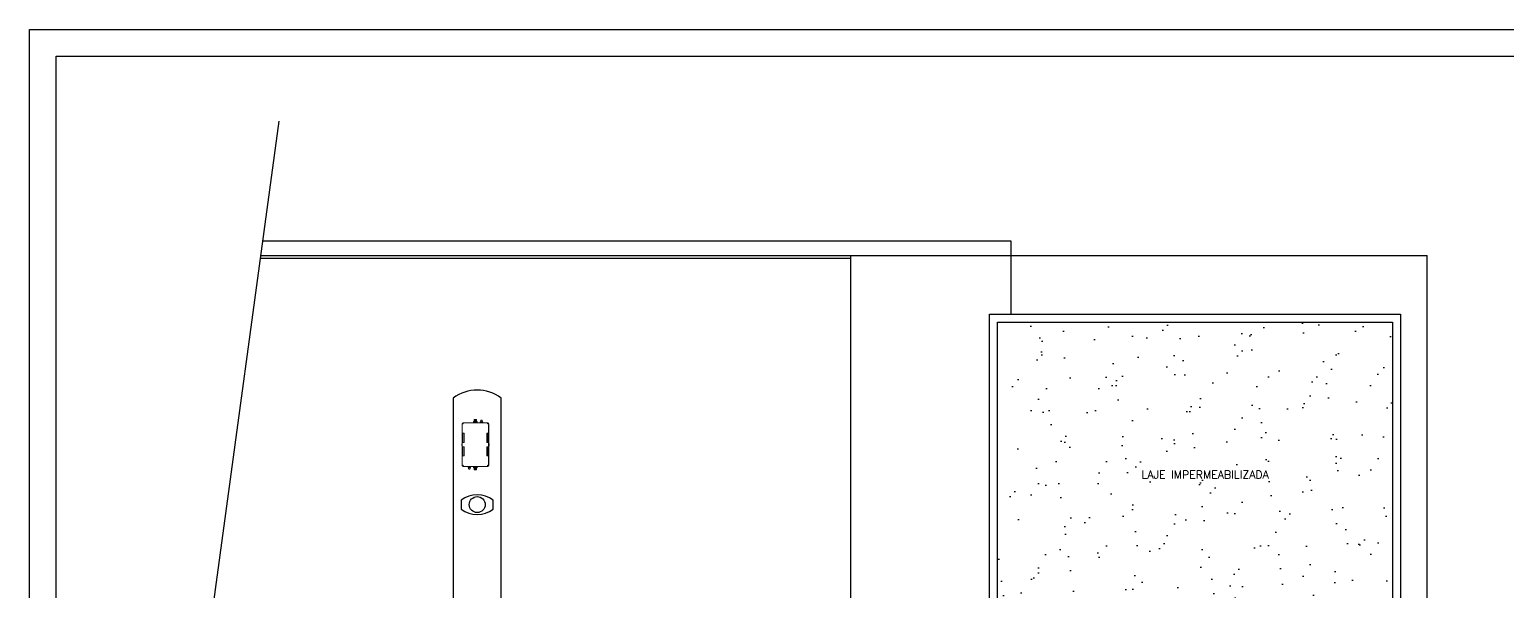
# Model space of a CAD drawing. Header units: millimetres. Extents: x 1111 to 1959, y -391 to -319.
# Drawn here: x 1748.13 to 1789.68, y -362.3 to -346.49 of the extents above; entities that cross this region are included whole.
import ezdxf

# ---------------------------------------------------------------- set-up
doc = ezdxf.new("R2010")
doc.units = ezdxf.units.MM
for name, color, linetype in [('08', 8, 'Continuous'), ('ARQ-PENA-FINA-CINZA', 8, 'Continuous'), ('CERCAD-1', 1, 'Continuous'), ('CERCAD-2', 7, 'Continuous')]:
    doc.layers.add(name, color=color, linetype=linetype)
doc.styles.add('ROMANS', font='romans')

# ---------------------------------------------------------------- blocks, each defined once
blk = doc.blocks.new('BOMBA SUPERIOR')
at = {"layer": 'ARQ-PENA-FINA-CINZA', "lineweight": 5}
for p, q in [((807.295, 415.988), (807.296, 415.994)), ((807.296, 415.994), (807.3, 415.998)), ((807.3, 415.998), (807.304, 416.002)), ((807.304, 416.002), (807.31, 416.003)), ((807.31, 416.003), (807.327, 416.003)), ((807.327, 416.013), (807.327, 415.964)), ((807.346, 416.013), (807.327, 416.013)), ((807.347, 416.101), (807.346, 416.098)), ((807.346, 416.098), (807.346, 416.094)), ((807.346, 416.094), (807.346, 415.654)), ((807.346, 416.083), (807.346, 416.084)), ((807.346, 416.084), (807.348, 416.084)), ((807.347, 416.083), (807.346, 416.083)), ((807.346, 415.964), (807.346, 416.013)), ((807.348, 416.105), (807.347, 416.103)), ((807.347, 416.103), (807.347, 416.102)), ((807.347, 416.102), (807.347, 416.101)), ((807.349, 416.108), (807.348, 416.105)), ((807.348, 416.084), (807.348, 415.664)), ((807.35, 416.109), (807.349, 416.108)), ((807.351, 416.11), (807.35, 416.109)), ((807.353, 416.112), (807.351, 416.11)), ((807.354, 416.114), (807.353, 416.112)), ((807.355, 416.115), (807.354, 416.114)), ((807.356, 416.116), (807.355, 416.115)), ((807.358, 416.118), (807.356, 416.116)), ((807.36, 416.119), (807.358, 416.118)), ((807.361, 416.12), (807.36, 416.119)), ((807.361, 416.109), (807.36, 416.107)), ((807.36, 416.107), (807.361, 416.104)), ((807.362, 416.12), (807.361, 416.12)), ((807.363, 416.11), (807.361, 416.109)), ((807.361, 416.106), (807.361, 416.107)), ((807.361, 416.107), (807.363, 416.107)), ((807.361, 416.106), (807.361, 416.107)), ((807.363, 416.106), (807.361, 416.106)), ((807.361, 416.104), (807.363, 416.103)), ((807.364, 416.122), (807.362, 416.12)), ((807.365, 416.109), (807.363, 416.11)), ((807.364, 416.109), (807.363, 416.109)), ((807.363, 416.109), (807.363, 416.109)), ((807.363, 416.107), (807.363, 416.109)), ((807.363, 416.109), (807.364, 416.109)), ((807.363, 416.105), (807.363, 416.106)), ((807.363, 416.105), (807.363, 416.105)), ((807.363, 416.105), (807.364, 416.105)), ((807.364, 416.105), (807.363, 416.105)), ((807.363, 416.103), (807.365, 416.104)), ((807.367, 416.123), (807.364, 416.122)), ((807.364, 416.109), (807.364, 416.109)), ((807.364, 416.109), (807.364, 416.107)), ((807.364, 416.107), (807.365, 416.107)), ((807.365, 416.106), (807.364, 416.106)), ((807.364, 416.106), (807.364, 416.105)), ((807.364, 416.105), (807.364, 416.105)), ((807.367, 416.107), (807.365, 416.109)), ((807.365, 416.104), (807.367, 416.107)), ((807.365, 416.107), (807.365, 416.106)), ((807.365, 416.107), (807.365, 416.106)), ((807.368, 416.123), (807.367, 416.123)), ((807.372, 416.123), (807.368, 416.123)), ((807.375, 416.124), (807.372, 416.123)), ((807.376, 416.124), (807.375, 416.124)), ((807.386, 416.124), (807.376, 416.124)), ((807.386, 416.122), (808.126, 416.122)), ((807.387, 416.124), (808.125, 416.124)), ((807.715, 416.107), (807.543, 416.107)), ((807.543, 416.107), (807.543, 416.084)), ((807.543, 416.084), (807.715, 416.084)), ((807.715, 416.084), (807.715, 416.107)), ((807.742, 416.125), (807.745, 416.128)), ((807.742, 416.124), (807.745, 416.127)), ((807.743, 416.125), (807.742, 416.125)), ((807.742, 416.125), (807.742, 416.124)), ((807.745, 416.128), (807.767, 416.128)), ((807.745, 416.127), (807.767, 416.127)), ((807.767, 416.128), (807.77, 416.125)), ((807.767, 416.127), (807.77, 416.124)), ((807.77, 416.125), (807.769, 416.125)), ((807.77, 416.124), (807.77, 416.125)), ((807.968, 416.107), (807.797, 416.107)), ((807.797, 416.107), (807.797, 416.084)), ((807.797, 416.084), (807.968, 416.084)), ((807.968, 416.084), (807.968, 416.107)), ((808.136, 416.124), (808.126, 416.124)), ((808.137, 416.124), (808.136, 416.124)), ((808.14, 416.123), (808.137, 416.124)), ((808.143, 416.123), (808.14, 416.123)), ((808.144, 416.123), (808.143, 416.123)), ((808.147, 416.122), (808.144, 416.123)), ((808.146, 416.109), (808.145, 416.107)), ((808.145, 416.107), (808.146, 416.104)), ((808.149, 416.11), (808.146, 416.109)), ((808.146, 416.104), (808.149, 416.103)), ((808.15, 416.12), (808.147, 416.122)), ((808.148, 416.107), (808.147, 416.107)), ((808.147, 416.107), (808.147, 416.106)), ((808.147, 416.106), (808.147, 416.107)), ((808.147, 416.106), (808.148, 416.106)), ((808.149, 416.109), (808.148, 416.109)), ((808.148, 416.109), (808.148, 416.109)), ((808.148, 416.109), (808.148, 416.107)), ((808.148, 416.109), (808.149, 416.109)), ((808.148, 416.106), (808.148, 416.105)), ((808.148, 416.105), (808.148, 416.105)), ((808.148, 416.105), (808.149, 416.105)), ((808.149, 416.105), (808.148, 416.105)), ((808.151, 416.109), (808.149, 416.11)), ((808.15, 416.109), (808.149, 416.109)), ((808.149, 416.109), (808.149, 416.107)), ((808.149, 416.107), (808.15, 416.107)), ((808.15, 416.106), (808.149, 416.106)), ((808.149, 416.106), (808.149, 416.105)), ((808.149, 416.105), (808.15, 416.105)), ((808.149, 416.103), (808.151, 416.104)), ((808.151, 416.12), (808.15, 416.12)), ((808.15, 416.106), (808.15, 416.107)), ((808.15, 416.107), (808.15, 416.106)), ((808.152, 416.119), (808.151, 416.12)), ((808.152, 416.107), (808.151, 416.109)), ((808.151, 416.104), (808.152, 416.107)), ((808.154, 416.118), (808.152, 416.119)), ((808.156, 416.116), (808.154, 416.118)), ((808.157, 416.115), (808.156, 416.116)), ((808.158, 416.114), (808.157, 416.115)), ((808.159, 416.112), (808.158, 416.114)), ((808.161, 416.11), (808.159, 416.112)), ((808.162, 416.109), (808.161, 416.11)), ((808.162, 416.108), (808.162, 416.109)), ((808.163, 416.105), (808.162, 416.108)), ((808.164, 416.103), (808.163, 416.105)), ((808.165, 416.102), (808.164, 416.103)), ((808.164, 415.664), (808.164, 416.084)), ((808.164, 416.084), (808.166, 416.084)), ((808.165, 416.101), (808.165, 416.102)), ((808.165, 416.098), (808.165, 416.101)), ((808.165, 416.095), (808.165, 416.098)), ((808.166, 416.094), (808.165, 416.095)), ((808.165, 416.084), (808.165, 416.083)), ((808.165, 416.083), (808.166, 416.083)), ((808.166, 415.654), (808.166, 416.094)), ((807.283, 415.897), (807.282, 415.896)), ((807.282, 415.896), (807.282, 415.852)), ((807.283, 415.895), (807.282, 415.896)), ((807.282, 415.876), (807.283, 415.877)), ((807.282, 415.872), (807.283, 415.87)), ((807.282, 415.852), (807.283, 415.853)), ((807.282, 415.852), (807.283, 415.851)), ((807.32, 415.895), (807.283, 415.897)), ((807.283, 415.897), (807.283, 415.897)), ((807.32, 415.893), (807.283, 415.895)), ((807.283, 415.895), (807.283, 415.895)), ((807.283, 415.877), (807.283, 415.877)), ((807.283, 415.877), (807.31, 415.877)), ((807.283, 415.87), (807.283, 415.87)), ((807.283, 415.87), (807.31, 415.87)), ((807.283, 415.853), (807.32, 415.855)), ((807.283, 415.853), (807.283, 415.853)), ((807.283, 415.851), (807.32, 415.852)), ((807.283, 415.851), (807.283, 415.851)), ((807.296, 415.982), (807.295, 415.988)), ((807.295, 415.874), (807.295, 415.875)), ((807.295, 415.875), (807.311, 415.875)), ((807.295, 415.873), (807.295, 415.874)), ((807.311, 415.873), (807.295, 415.873)), ((807.295, 415.873), (807.295, 415.873)), ((807.295, 415.873), (807.295, 415.873)), ((807.3, 415.978), (807.296, 415.982)), ((807.304, 415.974), (807.3, 415.978)), ((807.31, 415.973), (807.304, 415.974)), ((807.327, 415.973), (807.31, 415.973)), ((807.321, 415.88), (807.312, 415.879)), ((807.312, 415.879), (807.312, 415.869)), ((807.312, 415.869), (807.312, 415.879)), ((807.312, 415.878), (807.312, 415.878)), ((807.312, 415.878), (807.312, 415.877)), ((807.312, 415.875), (807.312, 415.874)), ((807.312, 415.873), (807.312, 415.873)), ((807.312, 415.87), (807.312, 415.87)), ((807.312, 415.87), (807.312, 415.869)), ((807.312, 415.869), (807.313, 415.869)), ((807.321, 415.867), (807.312, 415.869)), ((807.321, 415.907), (807.32, 415.906)), ((807.32, 415.906), (807.321, 415.906)), ((807.32, 415.906), (807.32, 415.89)), ((807.32, 415.904), (807.32, 415.903)), ((807.321, 415.903), (807.32, 415.903)), ((807.32, 415.903), (807.321, 415.903)), ((807.321, 415.895), (807.32, 415.895)), ((807.32, 415.895), (807.321, 415.895)), ((807.32, 415.89), (807.321, 415.89)), ((807.321, 415.859), (807.32, 415.859)), ((807.32, 415.859), (807.32, 415.842)), ((807.32, 415.852), (807.32, 415.853)), ((807.32, 415.853), (807.321, 415.853)), ((807.321, 415.852), (807.32, 415.852)), ((807.321, 415.845), (807.32, 415.844)), ((807.32, 415.844), (807.321, 415.844)), ((807.32, 415.842), (807.32, 415.841)), ((807.32, 415.841), (807.321, 415.841)), ((807.323, 415.907), (807.321, 415.907)), ((807.321, 415.907), (807.321, 415.907)), ((807.321, 415.903), (807.321, 415.903)), ((807.321, 415.899), (807.322, 415.901)), ((807.321, 415.897), (807.321, 415.899)), ((807.321, 415.892), (807.321, 415.897)), ((807.321, 415.896), (807.321, 415.895)), ((807.321, 415.856), (807.321, 415.892)), ((807.321, 415.851), (807.321, 415.856)), ((807.321, 415.848), (807.321, 415.851)), ((807.322, 415.846), (807.321, 415.848)), ((807.321, 415.841), (807.321, 415.84)), ((807.321, 415.84), (807.322, 415.84)), ((807.322, 415.907), (807.342, 415.907)), ((807.322, 415.903), (807.323, 415.905)), ((807.322, 415.901), (807.322, 415.903)), ((807.322, 415.844), (807.322, 415.846)), ((807.323, 415.843), (807.322, 415.844)), ((807.342, 415.84), (807.322, 415.84)), ((807.322, 415.84), (807.323, 415.84)), ((807.323, 415.905), (807.324, 415.906)), ((807.323, 415.905), (807.323, 415.905)), ((807.323, 415.842), (807.323, 415.843)), ((807.324, 415.842), (807.323, 415.842)), ((807.324, 415.906), (807.342, 415.906)), ((807.342, 415.841), (807.324, 415.842)), ((807.327, 415.964), (807.346, 415.964)), ((807.346, 415.91), (807.338, 415.91)), ((807.338, 415.91), (807.338, 415.837)), ((807.338, 415.837), (807.346, 415.837)), ((807.343, 415.909), (807.342, 415.908)), ((807.342, 415.908), (807.342, 415.839)), ((807.342, 415.907), (807.342, 415.907)), ((807.342, 415.907), (807.342, 415.907)), ((807.342, 415.906), (807.342, 415.907)), ((807.342, 415.906), (807.342, 415.906)), ((807.342, 415.841), (807.342, 415.841)), ((807.342, 415.84), (807.342, 415.84)), ((807.342, 415.839), (807.342, 415.839)), ((807.342, 415.839), (807.343, 415.839)), ((807.344, 415.909), (807.343, 415.909)), ((807.343, 415.839), (807.344, 415.839)), ((807.344, 415.839), (807.344, 415.909)), ((807.344, 415.909), (807.346, 415.909)), ((807.344, 415.839), (807.346, 415.839)), ((807.346, 415.822), (807.346, 415.925)), ((807.346, 415.837), (807.346, 415.91)), ((807.346, 415.839), (807.346, 415.909)), ((807.346, 415.909), (807.346, 415.839)), ((807.346, 415.839), (807.346, 415.839)), ((808.166, 415.822), (808.166, 415.925)), ((808.166, 415.837), (808.166, 415.91)), ((808.166, 415.91), (808.173, 415.91)), ((808.166, 415.839), (808.166, 415.909)), ((808.166, 415.909), (808.166, 415.839)), ((808.167, 415.909), (808.166, 415.909)), ((808.167, 415.839), (808.166, 415.839)), ((808.166, 415.839), (808.166, 415.839)), ((808.173, 415.837), (808.166, 415.837)), ((808.184, 415.784), (808.166, 415.784)), ((808.166, 415.784), (808.166, 415.734)), ((808.166, 415.734), (808.184, 415.734)), ((808.167, 415.909), (808.168, 415.909)), ((808.167, 415.839), (808.167, 415.909)), ((808.168, 415.839), (808.167, 415.839)), ((808.168, 415.909), (808.169, 415.908)), ((808.169, 415.839), (808.168, 415.839)), ((808.169, 415.908), (808.169, 415.839)), ((808.17, 415.907), (808.169, 415.907)), ((808.169, 415.906), (808.169, 415.907)), ((808.17, 415.906), (808.169, 415.906)), ((808.169, 415.841), (808.17, 415.841)), ((808.169, 415.84), (808.17, 415.84)), ((808.169, 415.839), (808.169, 415.839)), ((808.19, 415.907), (808.17, 415.907)), ((808.17, 415.907), (808.17, 415.907)), ((808.188, 415.906), (808.17, 415.906)), ((808.17, 415.841), (808.188, 415.842)), ((808.17, 415.84), (808.19, 415.84)), ((808.173, 415.91), (808.173, 415.837)), ((808.184, 415.734), (808.184, 415.784)), ((808.184, 415.774), (808.201, 415.774)), ((808.201, 415.745), (808.184, 415.745)), ((808.188, 415.907), (808.19, 415.907)), ((808.188, 415.905), (808.188, 415.906)), ((808.189, 415.905), (808.188, 415.905)), ((808.188, 415.842), (808.189, 415.843)), ((808.188, 415.842), (808.188, 415.842)), ((808.19, 415.84), (808.188, 415.84)), ((808.19, 415.903), (808.189, 415.905)), ((808.189, 415.844), (808.19, 415.846)), ((808.189, 415.843), (808.189, 415.844)), ((808.19, 415.907), (808.191, 415.907)), ((808.19, 415.901), (808.19, 415.903)), ((808.19, 415.899), (808.19, 415.901)), ((808.191, 415.897), (808.19, 415.899)), ((808.19, 415.848), (808.191, 415.851)), ((808.19, 415.846), (808.19, 415.848)), ((808.191, 415.841), (808.19, 415.84)), ((808.19, 415.84), (808.19, 415.84)), ((808.191, 415.907), (808.192, 415.906)), ((808.191, 415.903), (808.192, 415.903)), ((808.192, 415.903), (808.191, 415.903)), ((808.191, 415.892), (808.191, 415.897)), ((808.191, 415.896), (808.191, 415.895)), ((808.191, 415.895), (808.192, 415.895)), ((808.191, 415.856), (808.191, 415.892)), ((808.192, 415.89), (808.191, 415.89)), ((808.191, 415.88), (808.199, 415.879)), ((808.191, 415.867), (808.199, 415.869)), ((808.191, 415.859), (808.192, 415.859)), ((808.191, 415.851), (808.191, 415.856)), ((808.191, 415.852), (808.192, 415.852)), ((808.191, 415.845), (808.192, 415.844)), ((808.192, 415.841), (808.191, 415.841)), ((808.192, 415.906), (808.192, 415.906)), ((808.192, 415.906), (808.192, 415.89)), ((808.192, 415.904), (808.192, 415.903)), ((808.192, 415.903), (808.192, 415.903)), ((808.192, 415.895), (808.228, 415.897)), ((808.192, 415.893), (808.228, 415.895)), ((808.192, 415.895), (808.192, 415.895)), ((808.192, 415.859), (808.192, 415.842)), ((808.228, 415.853), (808.192, 415.855)), ((808.192, 415.852), (808.192, 415.853)), ((808.192, 415.853), (808.192, 415.853)), ((808.192, 415.852), (808.228, 415.851)), ((808.192, 415.844), (808.192, 415.844)), ((808.192, 415.842), (808.192, 415.841)), ((808.199, 415.879), (808.199, 415.869)), ((808.199, 415.869), (808.199, 415.879)), ((808.2, 415.878), (808.199, 415.877)), ((808.199, 415.877), (808.199, 415.877)), ((808.199, 415.875), (808.2, 415.874)), ((808.2, 415.873), (808.199, 415.873)), ((808.199, 415.873), (808.199, 415.873)), ((808.199, 415.87), (808.199, 415.87)), ((808.199, 415.87), (808.2, 415.87)), ((808.199, 415.869), (808.2, 415.869)), ((808.2, 415.878), (808.2, 415.878)), ((808.216, 415.875), (808.2, 415.875)), ((808.2, 415.873), (808.216, 415.873)), ((808.2, 415.87), (808.2, 415.869)), ((808.228, 415.877), (808.201, 415.877)), ((808.228, 415.87), (808.201, 415.87)), ((808.201, 415.774), (808.207, 415.773)), ((808.207, 415.746), (808.201, 415.745)), ((808.207, 415.773), (808.212, 415.77)), ((808.212, 415.749), (808.207, 415.746)), ((808.212, 415.77), (808.215, 415.765)), ((808.215, 415.754), (808.212, 415.749)), ((808.215, 415.765), (808.216, 415.76)), ((808.216, 415.76), (808.215, 415.754)), ((808.217, 415.874), (808.216, 415.875)), ((808.216, 415.873), (808.216, 415.873)), ((808.216, 415.873), (808.217, 415.873)), ((808.217, 415.873), (808.217, 415.874)), ((808.228, 415.897), (808.229, 415.897)), ((808.228, 415.895), (808.229, 415.895)), ((808.229, 415.877), (808.228, 415.877)), ((808.229, 415.87), (808.228, 415.87)), ((808.229, 415.853), (808.228, 415.853)), ((808.228, 415.851), (808.229, 415.851)), ((808.229, 415.897), (808.23, 415.896)), ((808.229, 415.895), (808.23, 415.896)), ((808.23, 415.876), (808.229, 415.877)), ((808.23, 415.872), (808.229, 415.87)), ((808.23, 415.852), (808.229, 415.853)), ((808.229, 415.851), (808.23, 415.852)), ((808.23, 415.896), (808.23, 415.852)), ((807.346, 415.664), (807.346, 415.665)), ((807.346, 415.665), (807.347, 415.665)), ((807.348, 415.664), (807.346, 415.664)), ((807.346, 415.654), (807.346, 415.651)), ((807.346, 415.651), (807.347, 415.647)), ((807.347, 415.647), (807.347, 415.646)), ((807.347, 415.646), (807.348, 415.642)), ((807.348, 415.642), (807.35, 415.639)), ((807.35, 415.639), (807.351, 415.638)), ((807.351, 415.638), (807.353, 415.634)), ((807.353, 415.634), (807.355, 415.632)), ((807.355, 415.632), (807.357, 415.631)), ((807.358, 415.643), (807.357, 415.641)), ((807.357, 415.641), (807.358, 415.639)), ((807.357, 415.631), (807.36, 415.628)), ((807.36, 415.645), (807.358, 415.641)), ((807.36, 415.645), (807.358, 415.643)), ((807.358, 415.641), (807.36, 415.637)), ((807.358, 415.639), (807.36, 415.637)), ((807.361, 415.646), (807.36, 415.645)), ((807.363, 415.646), (807.36, 415.645)), ((807.361, 415.643), (807.36, 415.641)), ((807.36, 415.641), (807.361, 415.638)), ((807.36, 415.637), (807.361, 415.636)), ((807.36, 415.637), (807.363, 415.635)), ((807.36, 415.628), (807.361, 415.627)), ((807.363, 415.646), (807.361, 415.646)), ((807.363, 415.645), (807.361, 415.643)), ((807.361, 415.64), (807.361, 415.641)), ((807.361, 415.641), (807.363, 415.641)), ((807.361, 415.64), (807.361, 415.641)), ((807.363, 415.64), (807.361, 415.64)), ((807.361, 415.638), (807.363, 415.637)), ((807.361, 415.636), (807.363, 415.635)), ((807.361, 415.627), (807.364, 415.626)), ((807.367, 415.645), (807.363, 415.646)), ((807.367, 415.645), (807.363, 415.646)), ((807.365, 415.643), (807.363, 415.645)), ((807.363, 415.641), (807.363, 415.643)), ((807.363, 415.643), (807.364, 415.643)), ((807.364, 415.642), (807.363, 415.642)), ((807.363, 415.642), (807.363, 415.642)), ((807.363, 415.639), (807.363, 415.64)), ((807.363, 415.639), (807.363, 415.639)), ((807.363, 415.639), (807.364, 415.639)), ((807.364, 415.639), (807.363, 415.639)), ((807.363, 415.637), (807.365, 415.638)), ((807.363, 415.635), (807.367, 415.637)), ((807.363, 415.635), (807.367, 415.637)), ((807.364, 415.643), (807.364, 415.641)), ((807.364, 415.642), (807.364, 415.642)), ((807.364, 415.641), (807.365, 415.641)), ((807.365, 415.64), (807.364, 415.64)), ((807.364, 415.64), (807.364, 415.639)), ((807.364, 415.639), (807.364, 415.639)), ((807.364, 415.626), (807.368, 415.625)), ((807.367, 415.641), (807.365, 415.643)), ((807.365, 415.638), (807.367, 415.641)), ((807.365, 415.641), (807.365, 415.64)), ((807.365, 415.641), (807.365, 415.64)), ((807.368, 415.641), (807.367, 415.645)), ((807.368, 415.643), (807.367, 415.645)), ((807.367, 415.637), (807.368, 415.641)), ((807.367, 415.637), (807.368, 415.639)), ((807.369, 415.641), (807.368, 415.643)), ((807.368, 415.639), (807.369, 415.641)), ((807.368, 415.625), (807.369, 415.625)), ((807.369, 415.625), (807.374, 415.624)), ((807.374, 415.624), (807.376, 415.624)), ((807.376, 415.624), (807.386, 415.624)), ((807.386, 415.624), (807.386, 415.626)), ((807.386, 415.626), (808.126, 415.626)), ((807.386, 415.624), (807.387, 415.624)), ((807.387, 415.624), (807.386, 415.624)), ((808.125, 415.624), (807.387, 415.624)), ((807.387, 415.624), (807.388, 415.624)), ((807.716, 415.663), (807.544, 415.663)), ((807.544, 415.663), (807.544, 415.64)), ((807.544, 415.64), (807.716, 415.64)), ((807.716, 415.64), (807.716, 415.663)), ((807.742, 415.623), (807.742, 415.624)), ((807.742, 415.624), (807.745, 415.62)), ((807.745, 415.619), (807.742, 415.623)), ((807.742, 415.623), (807.743, 415.623)), ((807.745, 415.62), (807.767, 415.62)), ((807.767, 415.619), (807.745, 415.619)), ((807.767, 415.62), (807.77, 415.624)), ((807.77, 415.623), (807.767, 415.619)), ((807.77, 415.623), (807.769, 415.623)), ((807.77, 415.624), (807.77, 415.623)), ((807.968, 415.663), (807.796, 415.663)), ((807.796, 415.663), (807.796, 415.64)), ((807.796, 415.64), (807.968, 415.64)), ((807.968, 415.64), (807.968, 415.663)), ((808.125, 415.624), (808.125, 415.624)), ((808.125, 415.624), (808.136, 415.624)), ((808.126, 415.624), (808.125, 415.624)), ((808.126, 415.626), (808.126, 415.624)), ((808.136, 415.624), (808.138, 415.624)), ((808.138, 415.624), (808.142, 415.625)), ((808.142, 415.625), (808.144, 415.625)), ((808.145, 415.645), (808.143, 415.641)), ((808.145, 415.645), (808.143, 415.643)), ((808.143, 415.643), (808.143, 415.641)), ((808.143, 415.641), (808.145, 415.637)), ((808.143, 415.641), (808.143, 415.639)), ((808.143, 415.639), (808.145, 415.637)), ((808.147, 415.646), (808.144, 415.646)), ((808.144, 415.646), (808.144, 415.641)), ((808.144, 415.641), (808.147, 415.641)), ((808.144, 415.625), (808.147, 415.626)), ((808.146, 415.646), (808.145, 415.645)), ((808.149, 415.646), (808.145, 415.645)), ((808.146, 415.643), (808.145, 415.641)), ((808.145, 415.641), (808.146, 415.638)), ((808.145, 415.637), (808.146, 415.636)), ((808.145, 415.637), (808.149, 415.635)), ((808.149, 415.646), (808.146, 415.646)), ((808.149, 415.645), (808.146, 415.643)), ((808.146, 415.638), (808.149, 415.637)), ((808.146, 415.636), (808.149, 415.635)), ((808.147, 415.641), (808.147, 415.646)), ((808.147, 415.641), (808.147, 415.64)), ((808.147, 415.64), (808.147, 415.641)), ((808.147, 415.641), (808.148, 415.641)), ((808.147, 415.64), (808.148, 415.64)), ((808.147, 415.626), (808.15, 415.627)), ((808.148, 415.641), (808.148, 415.643)), ((808.148, 415.643), (808.149, 415.643)), ((808.149, 415.642), (808.148, 415.642)), ((808.148, 415.642), (808.148, 415.642)), ((808.148, 415.64), (808.148, 415.639)), ((808.148, 415.639), (808.148, 415.639)), ((808.148, 415.639), (808.149, 415.639)), ((808.149, 415.639), (808.148, 415.639)), ((808.152, 415.645), (808.149, 415.646)), ((808.152, 415.645), (808.149, 415.646)), ((808.151, 415.643), (808.149, 415.645)), ((808.149, 415.643), (808.149, 415.641)), ((808.15, 415.642), (808.149, 415.642)), ((808.149, 415.641), (808.15, 415.641)), ((808.15, 415.64), (808.149, 415.64)), ((808.149, 415.64), (808.149, 415.639)), ((808.149, 415.639), (808.15, 415.639)), ((808.149, 415.637), (808.151, 415.638)), ((808.149, 415.635), (808.152, 415.637)), ((808.149, 415.635), (808.152, 415.637)), ((808.15, 415.64), (808.15, 415.641)), ((808.15, 415.641), (808.15, 415.64)), ((808.15, 415.627), (808.152, 415.628)), ((808.152, 415.641), (808.151, 415.643)), ((808.151, 415.638), (808.152, 415.641)), ((808.154, 415.641), (808.152, 415.645)), ((808.154, 415.643), (808.152, 415.645)), ((808.152, 415.637), (808.154, 415.641)), ((808.152, 415.637), (808.154, 415.639)), ((808.152, 415.628), (808.155, 415.631)), ((808.154, 415.641), (808.154, 415.643)), ((808.154, 415.639), (808.154, 415.641)), ((808.155, 415.631), (808.157, 415.632)), ((808.157, 415.632), (808.158, 415.634)), ((808.158, 415.634), (808.161, 415.638)), ((808.161, 415.638), (808.162, 415.639)), ((808.162, 415.639), (808.163, 415.642)), ((808.163, 415.642), (808.165, 415.646)), ((808.166, 415.664), (808.164, 415.664)), ((808.166, 415.665), (808.165, 415.665)), ((808.165, 415.665), (808.165, 415.664)), ((808.165, 415.651), (808.166, 415.654)), ((808.165, 415.647), (808.165, 415.651)), ((808.165, 415.646), (808.165, 415.647))]:
    blk.add_line(p, q, dxfattribs=at)
for centre, radius in [((807.363, 416.107), 0.00513), ((807.363, 416.107), 0.00546), ((808.148, 416.107), 0.00513), ((808.149, 416.107), 0.00546)]:
    blk.add_circle(centre, radius, dxfattribs=at)

msp = doc.modelspace()

# ---------------------------------------------------------------- hatches: boundary and pattern name
at = {"layer": '08', "ltscale": 1.5}
h = msp.add_hatch(dxfattribs=at)
h.set_pattern_fill('AR-SAND', color=256, scale=0.03, angle=90)
h.set_pattern_definition([(127.5, (58.93, 163.0542), (-1.4682397, -0.0480009), [0, -1.15824, 0, -1.2954, 0, -1.23825]), (97.5, (58.93, 163.0542), (-2.1504753, 1.3485698), [0, -0.62484, 0, -1.04394, 0, -0.40005]), (57.5, (58.93, 162.1169), (-0.00431155, 2.3729771), [0, -0.381, 0, -1.3716, 0, -1.7907]), (47.5, (58.93, 162.1169), (-0.668788, 2.2906694), [0, -0.1905, 0, -0.89916, 0, -1.0287])])
h.paths.add_polyline_path([(1786.441, -354.724), (1775.341, -354.724), (1775.341, -363.799), (1776.091, -363.799), (1776.091, -362.749), (1776.136, -362.749, -0.427098), (1777.141, -363.799), (1786.441, -363.799)])
h.paths.add_polyline_path([(1779.136, -359.185), (1783.224, -359.185), (1783.224, -358.848), (1779.136, -358.848)], flags=24)

# ---------------------------------------------------------------- linework, layer by layer
for p, q in [((1755.137, -349.069), (1752.722, -366.853)), ((1771.216, -382.024), (1771.216, -352.849)), ((1771.216, -352.849), (1787.416, -352.849)), ((1787.416, -382.024), (1787.416, -352.849)), ((1775.116, -363.799), (1775.116, -354.499)), ((1775.116, -354.499), (1786.666, -354.499)), ((1775.341, -363.799), (1775.341, -354.724)), ((1775.341, -354.724), (1786.441, -354.724)), ((1786.441, -354.724), (1786.441, -363.799)), ((1786.666, -354.499), (1786.666, -363.799))]:
    msp.add_line(p, q, dxfattribs=at)
for points in [[(1754.679, -352.436), (1775.716, -352.436), (1775.716, -354.499)], [(1754.613, -352.924), (1771.216, -352.924)], [(1754.623, -352.849), (1771.216, -352.849)]]:
    msp.add_lwpolyline(points, dxfattribs=at)
for points in [[(1761.391, -356.861, 0.333333), (1760.041, -356.861), (1760.041, -362.861, 0.333333), (1761.391, -362.861)], [(1761.166, -359.732, 0.333333), (1760.266, -359.732), (1760.266, -359.99, 0.333333), (1761.166, -359.99)]]:
    msp.add_lwpolyline(points, format="xyb", close=True, dxfattribs=at)
msp.add_circle((1760.716, -359.861), 0.225, dxfattribs=at)
msp.add_circle((1760.716, -359.861), 0.225, dxfattribs=at)
at = {"layer": 'CERCAD-1'}
msp.add_lwpolyline([(1811.883, -390.141), (1748.882, -390.141), (1748.882, -347.241), (1811.883, -347.241)], close=True, dxfattribs=at)
at = {"layer": 'CERCAD-2'}
for p, q in [((1748.132, -368.691), (1748.132, -346.491)), ((1748.132, -346.491), (1812.633, -346.491))]:
    msp.add_line(p, q, dxfattribs=at)

# ---------------------------------------------------------------- block references
at = {"layer": '08', "ltscale": 1.5, "xscale": 1.5, "yscale": 1.5, "zscale": 1.5, "rotation": 89.99999999999999}
msp.add_blockref('BOMBA SUPERIOR', (2384.477, -1569.806), dxfattribs=at)

# ---------------------------------------------------------------- texts
at = {"layer": '08', "ltscale": 1.5, "insert": (1781.18, -359.017), "char_height": 0.225, "width": 4.94111, "attachment_point": 5, "style": 'ROMANS'}
msp.add_mtext('LAJE IMPERMEABILIZADA', dxfattribs=at)

doc.saveas('drawing.dxf')
